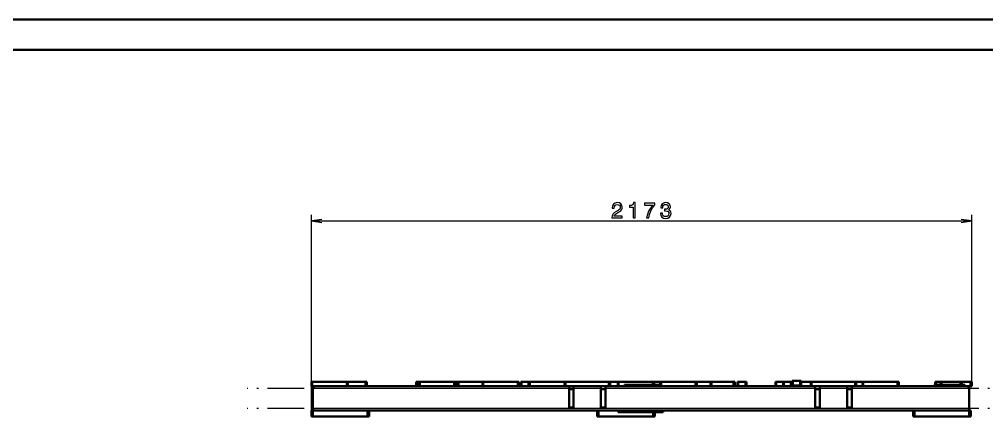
# Model space of a CAD drawing. Extents: x 0 to 1189, y 0 to 841.
# Drawn here: x 698.4 to 1016.8, y 710.1 to 840.9 of the extents above; entities that cross this region are included whole.
import ezdxf

# ---------------------------------------------------------------- set-up
doc = ezdxf.new("R2010")
doc.units = 0
doc.linetypes.add('DASHDOT', pattern=[18.5, 12, -3, 0.5, -3])

msp = doc.modelspace()

# ---------------------------------------------------------------- linework, layer by layer
at = {"color": 7, "lineweight": 50}
for p, q in [((1188.93, 840.9), (-0.07, 840.9)), ((1178.93, 830.9), (29.93, 830.9)), ((794.55, 720.07), (794.55, 721.57)), ((794.55, 721.57), (795.05, 721.57)), ((794.55, 720.07), (795.05, 720.07)), ((795.05, 721.57), (806.05, 721.57)), ((795.05, 720.07), (806.05, 720.07)), ((806.05, 721.57), (806.55, 721.57)), ((806.05, 720.07), (806.55, 720.07)), ((806.55, 721.57), (812.25, 721.57)), ((806.55, 720.07), (806.55, 721.57)), ((850.85, 720.07), (806.55, 720.07)), ((812.25, 721.57), (812.75, 721.57)), ((812.75, 720.07), (812.75, 721.57)), ((829.05, 720.07), (829.05, 721.57)), ((829.05, 721.57), (829.55, 721.57)), ((829.55, 721.57), (829.95, 721.57)), ((829.95, 720.07), (829.95, 721.57)), ((829.95, 721.57), (830.45, 721.57)), ((830.45, 721.57), (841.45, 721.57)), ((841.45, 721.57), (841.95, 721.57)), ((841.95, 721.57), (842.45, 721.57)), ((841.95, 720.07), (841.95, 721.57)), ((842.45, 721.57), (842.95, 721.57)), ((842.95, 720.07), (842.95, 721.57)), ((842.95, 721.57), (850.85, 721.57)), ((850.85, 720.07), (850.85, 721.57)), ((850.85, 721.57), (851.35, 721.57)), ((850.85, 720.07), (851.35, 720.07)), ((851.35, 721.57), (862.35, 721.57)), ((851.35, 720.07), (862.35, 720.07)), ((862.35, 721.57), (862.85, 721.57)), ((862.35, 720.07), (862.85, 720.07)), ((862.85, 720.07), (862.85, 721.57)), ((877.85, 720.07), (862.85, 720.07)), ((863.43, 720.07), (863.43, 721.57)), ((863.43, 721.57), (863.93, 721.57)), ((863.93, 721.57), (865.93, 721.57)), ((865.93, 721.57), (866.43, 721.57)), ((866.43, 720.07), (866.43, 721.57)), ((866.43, 721.57), (877.85, 721.57)), ((877.85, 720.07), (877.85, 721.57)), ((877.85, 721.57), (878.35, 721.57)), ((877.85, 720.07), (878.35, 720.07)), ((878.35, 721.57), (892.35, 721.57)), ((878.35, 720.07), (892.35, 720.07)), ((880.85, 720.07), (879.35, 720.07)), ((879.35, 720.07), (879.35, 719.07)), ((880.85, 720.07), (880.85, 719.07)), ((891.35, 720.07), (889.85, 720.07)), ((889.85, 720.07), (889.85, 719.07)), ((891.35, 720.07), (891.35, 719.07)), ((892.35, 721.57), (892.85, 721.57)), ((892.35, 720.07), (892.85, 720.07)), ((892.85, 721.57), (895.35, 721.57)), ((892.85, 720.07), (892.85, 721.57)), ((909.35, 720.07), (892.85, 720.07)), ((895.35, 720.07), (895.35, 721.57)), ((895.35, 721.57), (895.85, 721.57)), ((895.85, 721.57), (906.85, 721.57)), ((897.55, 720.07), (897.55, 720.57)), ((897.55, 720.57), (908.55, 720.57)), ((897.55, 720.07), (908.55, 720.07)), ((906.85, 721.57), (907.35, 721.57)), ((907.35, 720.57), (907.35, 721.57)), ((907.35, 721.57), (909.35, 721.57)), ((908.55, 720.57), (909.35, 720.57)), ((908.55, 720.07), (908.55, 720.57)), ((909.35, 720.07), (909.35, 721.57)), ((909.35, 721.57), (909.85, 721.57)), ((909.35, 720.07), (909.85, 720.07)), ((909.85, 721.57), (920.85, 721.57)), ((909.85, 720.07), (920.85, 720.07)), ((920.85, 721.57), (921.35, 721.57)), ((920.85, 720.07), (921.35, 720.07)), ((921.35, 721.57), (925.75, 721.57)), ((921.35, 720.07), (921.35, 721.57)), ((958.85, 720.07), (921.35, 720.07)), ((925.75, 721.57), (926.25, 721.57)), ((926.25, 720.07), (926.25, 721.57)), ((926.25, 721.57), (933.35, 721.57)), ((933.35, 721.57), (933.85, 721.57)), ((933.85, 720.07), (933.85, 721.57)), ((934.75, 720.07), (934.75, 721.57)), ((934.75, 721.57), (935.25, 721.57)), ((935.25, 721.57), (937.25, 721.57)), ((937.25, 721.57), (937.75, 721.57)), ((937.75, 720.07), (937.75, 721.57)), ((947.25, 721.57), (947.75, 721.57)), ((947.25, 720.07), (947.25, 721.57)), ((947.75, 721.57), (949.75, 721.57)), ((949.75, 720.07), (949.75, 721.57)), ((949.75, 721.57), (950.25, 721.57)), ((950.25, 721.57), (952.25, 721.57)), ((952.25, 721.57), (952.75, 721.57)), ((952.75, 720.37), (952.75, 721.87)), ((952.75, 721.87), (953.25, 721.87)), ((952.75, 720.37), (953.25, 720.37)), ((952.75, 720.07), (952.75, 720.37)), ((953.25, 721.87), (955.25, 721.87)), ((953.25, 720.37), (955.25, 720.37)), ((955.25, 721.87), (955.75, 721.87)), ((955.25, 720.37), (955.75, 720.37)), ((955.75, 720.37), (955.75, 721.87)), ((955.75, 721.57), (958.85, 721.57)), ((958.85, 720.07), (958.85, 721.57)), ((958.85, 721.57), (959.35, 721.57)), ((958.85, 720.07), (959.35, 720.07)), ((959.35, 721.57), (973.35, 721.57)), ((959.35, 720.07), (973.35, 720.07)), ((960.35, 720.07), (960.35, 719.07)), ((961.85, 720.07), (961.85, 719.07)), ((970.85, 720.07), (970.85, 719.07)), ((972.35, 720.07), (972.35, 719.07)), ((973.35, 721.57), (973.85, 721.57)), ((973.35, 720.07), (973.85, 720.07)), ((973.85, 721.57), (975.85, 721.57)), ((973.85, 720.07), (973.85, 721.57)), ((975.85, 720.07), (973.85, 720.07)), ((975.85, 720.07), (975.85, 721.57)), ((975.85, 721.57), (976.35, 721.57)), ((975.85, 720.07), (976.35, 720.07)), ((976.35, 721.57), (987.35, 721.57)), ((976.35, 720.07), (987.35, 720.07)), ((987.35, 721.57), (987.85, 721.57)), ((987.35, 720.07), (987.85, 720.07)), ((987.85, 720.07), (987.85, 721.57)), ((1010.35, 720.07), (987.85, 720.07)), ((999.55, 720.07), (999.55, 720.57)), ((999.55, 720.57), (1009.55, 720.57)), ((999.55, 720.07), (1009.55, 720.07)), ((999.85, 720.57), (999.85, 721.57)), ((999.85, 721.57), (1000.35, 721.57)), ((1000.35, 721.57), (1001.55, 721.57)), ((1001.55, 720.57), (1001.55, 721.57)), ((1001.55, 721.57), (1002.05, 721.57)), ((1002.05, 721.57), (1008.05, 721.57)), ((1008.05, 721.57), (1008.55, 721.57)), ((1008.55, 721.57), (1011.35, 721.57)), ((1008.55, 720.57), (1008.55, 721.57)), ((1009.55, 720.07), (1009.55, 720.57)), ((1010.35, 720.07), (1009.55, 720.07)), ((1010.35, 720.07), (1011.35, 720.07)), ((1011.35, 721.57), (1011.85, 721.57)), ((1011.35, 720.07), (1011.85, 720.07)), ((1011.85, 720.07), (1011.85, 721.57)), ((795.05, 719.37), (795.05, 712.77)), ((795.05, 712.77), (795.05, 719.37)), ((795.05, 712.77), (795.05, 719.37)), ((880.85, 719.07), (879.35, 719.07)), ((879.35, 719.07), (879.35, 713.07)), ((880.85, 719.07), (880.85, 713.07)), ((891.35, 719.07), (889.85, 719.07)), ((889.85, 719.07), (889.85, 713.07)), ((891.35, 719.07), (891.35, 713.07)), ((961.85, 719.07), (960.35, 719.07)), ((960.35, 719.07), (960.35, 713.07)), ((961.85, 719.07), (961.85, 713.07)), ((972.35, 719.07), (970.85, 719.07)), ((970.85, 719.07), (970.85, 713.07)), ((972.35, 719.07), (972.35, 713.07)), ((1011.05, 712.77), (1011.05, 719.37)), ((1011.05, 719.37), (1011.05, 712.77)), ((880.85, 713.07), (879.35, 713.07)), ((891.35, 713.07), (889.85, 713.07)), ((961.85, 713.07), (960.35, 713.07)), ((972.35, 713.07), (970.85, 713.07)), ((794.55, 712.07), (795.05, 712.07)), ((794.55, 710.07), (794.55, 712.07)), ((794.55, 710.07), (795.05, 710.07)), ((795.05, 712.07), (813.05, 712.07)), ((795.05, 710.07), (795.05, 712.07)), ((795.05, 710.07), (813.05, 710.07)), ((813.05, 712.07), (813.55, 712.07)), ((813.05, 710.07), (813.05, 712.07)), ((813.05, 710.07), (813.55, 710.07)), ((1010.35, 712.07), (813.55, 712.07)), ((813.55, 710.07), (813.55, 712.07)), ((888.55, 710.07), (888.55, 712.07)), ((888.55, 710.07), (889.05, 710.07)), ((889.05, 710.07), (889.05, 712.07)), ((889.05, 710.07), (907.05, 710.07)), ((895.55, 711.57), (895.55, 712.07)), ((895.55, 711.57), (896.55, 711.57)), ((896.55, 711.57), (896.55, 712.07)), ((896.55, 711.57), (897.55, 711.57)), ((897.55, 711.57), (897.55, 712.07)), ((897.55, 711.57), (908.55, 711.57)), ((907.05, 710.07), (907.05, 711.57)), ((907.05, 710.07), (907.55, 710.07)), ((907.55, 710.07), (907.55, 711.57)), ((908.55, 711.57), (908.55, 712.07)), ((908.55, 711.57), (909.55, 711.57)), ((909.55, 711.57), (909.55, 712.07)), ((909.55, 711.57), (910.35, 711.57)), ((910.35, 712.07), (910.35, 711.57)), ((992.55, 712.07), (993.05, 712.07)), ((992.55, 710.07), (992.55, 712.07)), ((992.55, 710.07), (993.05, 710.07)), ((993.05, 712.07), (1011.05, 712.07)), ((993.05, 710.07), (993.05, 712.07)), ((993.05, 710.07), (1011.05, 710.07)), ((1011.05, 712.07), (1011.55, 712.07)), ((1011.05, 710.07), (1011.05, 712.07)), ((1011.05, 710.07), (1011.55, 710.07)), ((1011.55, 710.07), (1011.55, 712.07))]:
    msp.add_line(p, q, dxfattribs=at)
at = {"color": 7, "lineweight": 25}
for p, q in [((794.55, 712.07), (794.55, 776.5)), ((794.55, 774.5), (1011.85, 774.5)), ((1011.85, 721.57), (1011.85, 776.5)), ((795.05, 720.07), (795.05, 721.57)), ((806.05, 720.07), (806.05, 721.57)), ((812.25, 720.07), (812.25, 721.57)), ((829.55, 720.07), (829.55, 721.57)), ((830.45, 720.07), (830.45, 721.57)), ((841.45, 720.07), (841.45, 721.57)), ((842.45, 720.07), (842.45, 721.57)), ((851.35, 720.07), (851.35, 721.57)), ((862.35, 720.07), (862.35, 721.57)), ((863.93, 720.07), (863.93, 721.57)), ((865.93, 720.07), (865.93, 721.57)), ((878.35, 720.07), (878.35, 721.57)), ((892.35, 720.07), (892.35, 721.57)), ((895.85, 720.07), (895.85, 721.57)), ((906.85, 720.57), (906.85, 721.57)), ((909.85, 720.07), (909.85, 721.57)), ((920.85, 720.07), (920.85, 721.57)), ((925.75, 720.07), (925.75, 721.57)), ((933.35, 720.07), (933.35, 721.57)), ((935.25, 720.07), (935.25, 721.57)), ((937.25, 720.07), (937.25, 721.57)), ((947.75, 720.07), (947.75, 721.57)), ((950.25, 720.07), (950.25, 721.57)), ((952.25, 720.07), (952.25, 721.57)), ((953.25, 720.37), (953.25, 721.87)), ((955.25, 720.37), (955.25, 721.87)), ((959.35, 720.07), (959.35, 721.57)), ((973.35, 720.07), (973.35, 721.57)), ((976.35, 720.07), (976.35, 721.57)), ((987.35, 720.07), (987.35, 721.57)), ((1000.35, 720.57), (1000.35, 721.57)), ((1002.05, 720.57), (1002.05, 721.57)), ((1008.05, 720.57), (1008.05, 721.57)), ((1011.35, 720.07), (1011.35, 721.57)), ((879.35, 719.37), (795.05, 719.37)), ((889.85, 719.37), (880.85, 719.37)), ((960.35, 719.37), (891.35, 719.37)), ((970.85, 719.37), (961.85, 719.37)), ((1011.05, 719.37), (972.35, 719.37)), ((1011.05, 712.77), (795.05, 712.77))]:
    msp.add_line(p, q, dxfattribs=at)
at = {"color": 7, "linetype": 'DASHDOT', "lineweight": 25, "ltscale": 0.030002}
for p, q in [((1002.05, 721.67), (1002.05, 720.47)), ((1008.05, 721.67), (1008.05, 720.47))]:
    msp.add_line(p, q, dxfattribs=at)
at = {"color": 7, "linetype": 'DASHDOT', "lineweight": 25}
for p, q in [((1032.65, 719.37), (773.45, 719.37)), ((1032.65, 712.77), (773.45, 712.77))]:
    msp.add_line(p, q, dxfattribs=at)
at = {"color": 7, "lineweight": 25}
for points in [[(893.44, 775.5), (896.87, 775.5), (896.87, 776.12), (894.16, 776.12), (894.31, 776.46), (894.57, 776.74), (895.37, 777.25), (895.79, 777.47), (896.27, 777.78), (896.61, 778.14), (896.8, 778.56), (896.87, 779.05), (896.75, 779.65), (896.41, 780.13), (895.9, 780.43), (895.22, 780.54), (894.53, 780.42), (894.01, 780.08), (893.67, 779.54), (893.55, 778.82), (893.55, 778.72), (894.21, 778.72), (894.21, 778.78), (894.27, 779.27), (894.47, 779.63), (894.78, 779.86), (895.19, 779.94), (895.61, 779.87), (895.92, 779.69), (896.12, 779.41), (896.19, 779.05), (896.14, 778.72), (896, 778.44), (895.77, 778.2), (895.46, 777.98), (895.03, 777.75), (894.32, 777.3), (893.83, 776.83), (893.53, 776.25), (893.44, 775.52)], [(900.4, 775.5), (901.06, 775.5), (901.06, 780.54), (900.57, 780.54), (900.44, 780.1), (900.18, 779.8), (899.78, 779.63), (899.24, 779.57), (899.24, 779.06), (900.4, 779.06)], [(904.87, 775.5), (905.6, 775.5), (905.83, 776.69), (906.25, 777.8), (906.84, 778.83), (907.61, 779.8), (907.61, 780.39), (904.18, 780.39), (904.18, 779.74), (906.92, 779.74), (906.13, 778.77), (905.53, 777.75), (905.11, 776.67)], [(909.39, 777.07), (909.39, 777.02), (909.51, 776.33), (909.85, 775.81), (910.38, 775.48), (911.09, 775.36), (911.83, 775.48), (912.4, 775.8), (912.76, 776.3), (912.89, 776.95), (912.83, 777.38), (912.67, 777.72), (912.41, 777.99), (912.07, 778.18), (912.53, 778.57), (912.7, 779.19), (912.59, 779.75), (912.28, 780.18), (911.78, 780.44), (911.09, 780.54), (910.44, 780.42), (909.94, 780.11), (909.62, 779.6), (909.51, 778.93), (909.51, 778.88), (910.15, 778.88), (910.21, 779.34), (910.39, 779.67), (910.7, 779.88), (911.12, 779.95), (911.5, 779.89), (911.77, 779.74), (911.94, 779.49), (912, 779.16), (911.94, 778.81), (911.76, 778.57), (911.46, 778.43), (911.05, 778.38), (910.77, 778.39), (910.77, 777.82), (911.12, 777.84), (911.58, 777.77), (911.91, 777.6), (912.12, 777.32), (912.19, 776.95), (912.11, 776.53), (911.9, 776.22), (911.57, 776.03), (911.13, 775.96), (910.67, 776.03), (910.34, 776.25), (910.13, 776.6), (910.05, 777.07)]]:
    msp.add_lwpolyline(points, close=True, dxfattribs=at)
for points in [[(798.02, 774.96), (794.55, 774.5), (798.02, 774.04)], [(1008.38, 774.04), (1011.85, 774.5), (1008.38, 774.96)]]:
    msp.add_lwpolyline(points, dxfattribs=at)
at = {"color": 7, "lineweight": 50}
for centre, start, end in [((795.75, 719.37), 90.8606, 180), ((795.75, 719.37), 90, 180), ((795.75, 719.37), 90.1, 180), ((1010.35, 719.37), 360, 90), ((1010.35, 719.37), 0, 90), ((1010.35, 719.37), 47.2076, 89.4423), ((795.75, 712.77), 180, 227.0862), ((795.75, 712.77), 180, 269.8878), ((795.75, 712.77), 180, 269.9247), ((1010.35, 712.77), 270, 360), ((1010.35, 712.77), 270, 360)]:
    msp.add_arc(centre, 0.7, start, end, dxfattribs=at)

doc.saveas('drawing.dxf')
